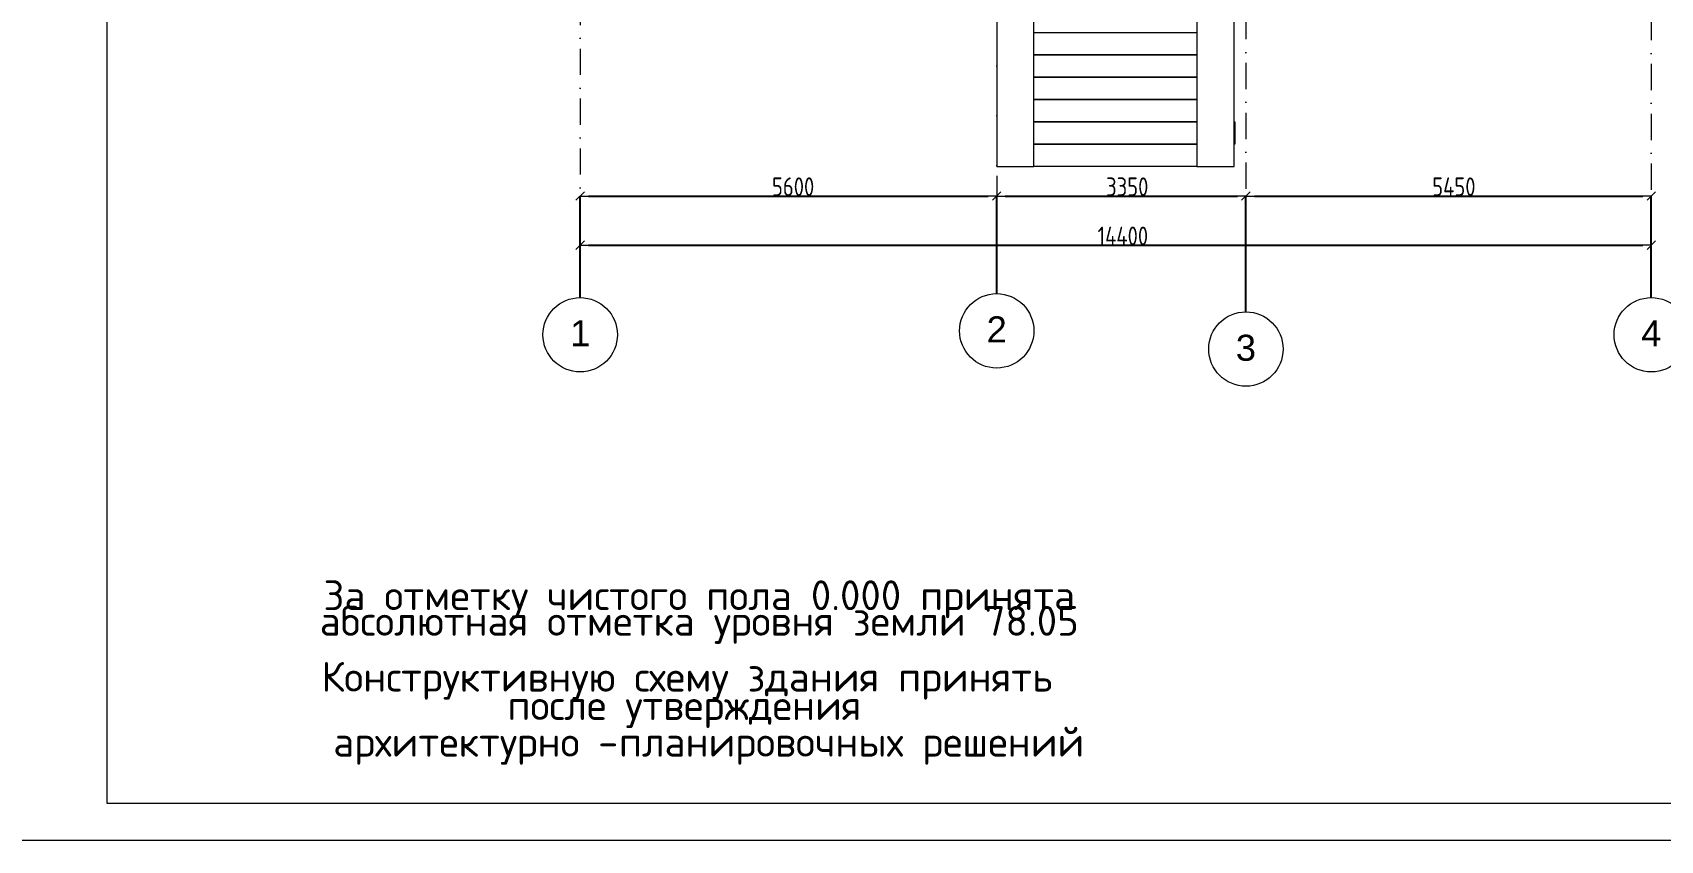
# Model space of a CAD drawing. Header units: feet. Extents: x -10410 to 374725, y -46422 to 88923.
# Drawn here: x 34303 to 56188, y 27922 to 38786 of the extents above; entities that cross this region are included whole.
import ezdxf
from ezdxf.enums import TextEntityAlignment as Align

# ---------------------------------------------------------------- set-up
doc = ezdxf.new("R2010")
doc.units = ezdxf.units.FT
doc.header["$MEASUREMENT"] = 0
doc.linetypes.add('Штрихпунктирная', pattern=[670.277762, 352.777767, -176.388884, 0, -141.111112])
for name, color, linetype, lineweight in [('82323000_Ном._пера__120', 7, 'Continuous', 5), ('Конструктив - Перекрытия_Ном._пера__1', 7, 'Continuous', 20), ('Конструктив - Перекрытия_Ном._пера__7', 7, 'Continuous', 20), ('Маркер - Оси_Ном._пера__1', 7, 'Continuous', 20), ('Элемент Модели - Оси_Ном._пера__1', 7, 'Continuous', 20), ('Элемент Модели - Оси_Ном._пера__20', 1, 'Continuous', 0)]:
    doc.layers.add(name, color=color, linetype=linetype, lineweight=lineweight)
for name, color, linetype in [('Конструктив - Перекрытия', 7, 'Continuous'), ('Размер - Общий', 7, 'Continuous'), ('Элемент Модели - Оси', 7, 'Continuous')]:
    doc.layers.add(name, color=color, linetype=linetype)
doc.layers.add('Элемент Модели - Оси_Ном._пера__94', color=7, linetype='Continuous', lineweight=5, true_color=0xdc4f00)
doc.styles.get("Standard").update_dxf_attribs({"font": 'isocpeur.ttf'})
doc.styles.add('СГЕНЕРИР_СТИЛЬ_1', font='arial.ttf')
doc.styles.add('СГЕНЕРИР_СТИЛЬ_2', font='CS_Gost2304.shx')
doc.dimstyles.new('СГЕНЕРИР_СТИЛЬ__1', dxfattribs={"dimtxt": 250, "dimasz": 114, "dimexe": 0.18, "dimexo": 0, "dimgap": 0.09, "dimtad": 1, "dimtih": 1, "dimtoh": 1, "dimdec": 0, "dimzin": 0, "dimdsep": 46, "dimtxsty": 'СГЕНЕРИР_СТИЛЬ_2', "dimblk": 'ARROWHEAD_6', "dimblk1": 'ARROWHEAD_6', "dimblk2": 'ARROWHEAD_6', "dimcen": 0.09, "dimclrd": 7, "dimclre": 7, "dimclrt": 7, "dimazin": 0, "dimtfac": 1, "dimtdec": 4, "dimtmove": 0, "dimatfit": 3, "dimfxl": 1, "dimtolj": 1, "dimtzin": 0, "dimarcsym": 0})

# ---------------------------------------------------------------- blocks, each defined once
blk = doc.blocks.new('Перекрытие_2', base_point=(8291, -3450))
at = {"layer": 'Конструктив - Перекрытия_Ном._пера__7', "linetype": 'Continuous', "flags": 128}
blk.add_lwpolyline([(8291, -3450), (8291, -3750), (6100, -3750), (6100, -3450)], close=True, dxfattribs=at)
blk = doc.blocks.new('Перекрытие_3', base_point=(8291, -3750))
at = {"layer": 'Конструктив - Перекрытия_Ном._пера__7', "linetype": 'Continuous', "flags": 128}
blk.add_lwpolyline([(8291, -3750), (8291, -4050), (6100, -4050), (6100, -3750)], close=True, dxfattribs=at)
blk = doc.blocks.new('Перекрытие_4', base_point=(8291, -4050))
at = {"layer": 'Конструктив - Перекрытия_Ном._пера__7', "linetype": 'Continuous', "flags": 128}
blk.add_lwpolyline([(8291, -4050), (8291, -4350), (6100, -4350), (6100, -4050)], close=True, dxfattribs=at)
blk = doc.blocks.new('Перекрытие_5', base_point=(8291, -4350))
at = {"layer": 'Конструктив - Перекрытия_Ном._пера__7', "linetype": 'Continuous', "flags": 128}
blk.add_lwpolyline([(8291, -4350), (8291, -4650), (6100, -4650), (6100, -4350)], close=True, dxfattribs=at)
blk = doc.blocks.new('Перекрытие_6', base_point=(8291, -4650))
at = {"layer": 'Конструктив - Перекрытия_Ном._пера__7', "linetype": 'Continuous', "flags": 128}
blk.add_lwpolyline([(8291, -4650), (8291, -4950), (6100, -4950), (6100, -4650)], close=True, dxfattribs=at)
blk = doc.blocks.new('Перекрытие_7', base_point=(6100, -5250))
at = {"layer": 'Конструктив - Перекрытия_Ном._пера__7', "linetype": 'Continuous', "flags": 128}
blk.add_lwpolyline([(6100, -5250), (6100, -4950), (8291, -4950), (8291, -5250)], close=True, dxfattribs=at)
blk = doc.blocks.new('Перекрытие_8', base_point=(5600, -1750))
at = {"layer": 'Конструктив - Перекрытия_Ном._пера__1', "linetype": 'Continuous', "flags": 128}
blk.add_lwpolyline([(5600, -1750), (5600, -5250), (6100, -5250), (6100, -1750)], close=True, dxfattribs=at)
blk = doc.blocks.new('Перекрытие_9', base_point=(8291, -1750))
at = {"layer": 'Конструктив - Перекрытия_Ном._пера__1', "linetype": 'Continuous', "flags": 128}
blk.add_lwpolyline([(8291, -1750), (8291, -5250), (8791, -5250), (8791, -1750)], close=True, dxfattribs=at)
blk = doc.blocks.new('Перекрытие_10', base_point=(8791, -4650))
at = {"layer": 'Конструктив - Перекрытия_Ном._пера__7', "linetype": 'Continuous', "flags": 128}
blk.add_lwpolyline([(8791, -4650), (8800, -4650), (8800, -4950), (8791, -4950)], close=True, dxfattribs=at)
blk = doc.blocks.new('Стандартный Маркер Сетки_3')
at = {"layer": 'Элемент Модели - Оси_Ном._пера__20', "linetype": 'Continuous'}
blk.add_circle((16914, 0), 500, dxfattribs=at)
at = {"layer": 'Элемент Модели - Оси_Ном._пера__94', "linetype": 'Штрихпунктирная'}
for p, q in [((1000, 0), (0, 0)), ((1000, 0), (15414, 0)), ((15414, 0), (16414, 0))]:
    blk.add_line(p, q, dxfattribs=at)
blk.add_point((15414, 0), dxfattribs=at)
blk.add_point((15414, 0), dxfattribs=at)
at = {"layer": 'Элемент Модели - Оси_Ном._пера__1', "style": 'СГЕНЕРИР_СТИЛЬ_1'}
blk.add_attdef('AC_MarkerText_1', text='', height=350, rotation=90, dxfattribs=at).set_placement((16914, 20), align=Align.MIDDLE_CENTER)
blk = doc.blocks.new('Стандартный Маркер Сетки_4')
at = {"layer": 'Элемент Модели - Оси_Ном._пера__20', "linetype": 'Continuous'}
blk.add_circle((17161, 0), 500, dxfattribs=at)
at = {"layer": 'Элемент Модели - Оси_Ном._пера__94', "linetype": 'Штрихпунктирная'}
for p, q in [((1000, 0), (0, 0)), ((1000, 0), (15661, 0)), ((15661, 0), (16661, 0))]:
    blk.add_line(p, q, dxfattribs=at)
blk.add_point((15661, 0), dxfattribs=at)
blk.add_point((15661, 0), dxfattribs=at)
at = {"layer": 'Элемент Модели - Оси_Ном._пера__1', "style": 'СГЕНЕРИР_СТИЛЬ_1'}
blk.add_attdef('AC_MarkerText_1', text='', height=350, rotation=90, dxfattribs=at).set_placement((17161, 20), align=Align.MIDDLE_CENTER)
blk = doc.blocks.new('Стандартный Маркер Сетки_5')
at = {"layer": 'Элемент Модели - Оси_Ном._пера__20', "linetype": 'Continuous'}
blk.add_circle((16709, 0), 500, dxfattribs=at)
at = {"layer": 'Элемент Модели - Оси_Ном._пера__94', "linetype": 'Штрихпунктирная'}
for p, q in [((1000, 0), (0, 0)), ((1000, 0), (15209, 0)), ((15209, 0), (16209, 0))]:
    blk.add_line(p, q, dxfattribs=at)
blk.add_point((15209, 0), dxfattribs=at)
blk.add_point((15209, 0), dxfattribs=at)
at = {"layer": 'Элемент Модели - Оси_Ном._пера__1', "style": 'СГЕНЕРИР_СТИЛЬ_1'}
blk.add_attdef('AC_MarkerText_1', text='', height=350, rotation=90, dxfattribs=at).set_placement((16709, 20), align=Align.MIDDLE_CENTER)
blk = doc.blocks.new('ARROWHEAD_6')
at = {"color": 0, "linetype": 'Continuous', "lineweight": 0}
for p, q in [((0, 0), (-1, 0)), ((-0.5, -0.5), (0.5, 0.5))]:
    blk.add_line(p, q, dxfattribs=at)
blk = doc.blocks.new('*D621')
at = {"layer": 'Defpoints', "color": 0, "linetype": 'Continuous', "transparency": 16777216}
for p in [(47265, 36588), (47265, 35275), (41665, 35222)]:
    blk.add_point(p, dxfattribs=at)
at = {"layer": 'Размер - Общий', "color": 7, "linetype": 'Continuous', "lineweight": -2, "transparency": 16777216}
for p, q in [((41665, 35222), (41665, 36588)), ((41779, 36588), (47151, 36588)), ((47265, 35275), (47265, 36588))]:
    blk.add_line(p, q, dxfattribs=at)
at = {"layer": 'Размер - Общий', "color": 7, "linetype": 'Continuous', "lineweight": -2, "transparency": 16777216, "xscale": 114, "yscale": 114, "zscale": 114, "rotation": 180}
blk.add_blockref('ARROWHEAD_6', (41665, 36588), dxfattribs=at)
at = {"layer": 'Размер - Общий', "color": 7, "linetype": 'Continuous', "lineweight": -2, "transparency": 16777216, "xscale": 114, "yscale": 114, "zscale": 114}
blk.add_blockref('ARROWHEAD_6', (47265, 36588), dxfattribs=at)
at = {"layer": 'Размер - Общий', "color": 7, "linetype": 'Continuous', "transparency": 16777216, "insert": (44528, 36713), "char_height": 250, "attachment_point": 5, "style": 'СГЕНЕРИР_СТИЛЬ_2'}
blk.add_mtext('\\A1;5600', dxfattribs=at)
blk = doc.blocks.new('*D622')
at = {"layer": 'Defpoints', "color": 0, "linetype": 'Continuous', "transparency": 16777216}
for p in [(50615, 36588), (47265, 35275), (50615, 35031)]:
    blk.add_point(p, dxfattribs=at)
at = {"layer": 'Размер - Общий', "color": 7, "linetype": 'Continuous', "lineweight": -2, "transparency": 16777216}
for p, q in [((47265, 35275), (47265, 36588)), ((47379, 36588), (50501, 36588)), ((50615, 35031), (50615, 36588))]:
    blk.add_line(p, q, dxfattribs=at)
at = {"layer": 'Размер - Общий', "color": 7, "linetype": 'Continuous', "lineweight": -2, "transparency": 16777216, "xscale": 114, "yscale": 114, "zscale": 114, "rotation": 180}
blk.add_blockref('ARROWHEAD_6', (47265, 36588), dxfattribs=at)
at = {"layer": 'Размер - Общий', "color": 7, "linetype": 'Continuous', "lineweight": -2, "transparency": 16777216, "xscale": 114, "yscale": 114, "zscale": 114}
blk.add_blockref('ARROWHEAD_6', (50615, 36588), dxfattribs=at)
at = {"layer": 'Размер - Общий', "color": 7, "linetype": 'Continuous', "transparency": 16777216, "insert": (49020, 36713), "char_height": 250, "attachment_point": 5, "style": 'СГЕНЕРИР_СТИЛЬ_2'}
blk.add_mtext('\\A1;3350', dxfattribs=at)
blk = doc.blocks.new('*D623')
at = {"layer": 'Defpoints', "color": 0, "linetype": 'Continuous', "transparency": 16777216}
for p in [(56065, 36588), (50615, 35031), (56065, 35222)]:
    blk.add_point(p, dxfattribs=at)
at = {"layer": 'Размер - Общий', "color": 7, "linetype": 'Continuous', "lineweight": -2, "transparency": 16777216}
for p, q in [((50615, 35031), (50615, 36588)), ((50729, 36588), (55951, 36588)), ((56065, 35222), (56065, 36588))]:
    blk.add_line(p, q, dxfattribs=at)
at = {"layer": 'Размер - Общий', "color": 7, "linetype": 'Continuous', "lineweight": -2, "transparency": 16777216, "xscale": 114, "yscale": 114, "zscale": 114, "rotation": 180}
blk.add_blockref('ARROWHEAD_6', (50615, 36588), dxfattribs=at)
at = {"layer": 'Размер - Общий', "color": 7, "linetype": 'Continuous', "lineweight": -2, "transparency": 16777216, "xscale": 114, "yscale": 114, "zscale": 114}
blk.add_blockref('ARROWHEAD_6', (56065, 36588), dxfattribs=at)
at = {"layer": 'Размер - Общий', "color": 7, "linetype": 'Continuous', "transparency": 16777216, "insert": (53411, 36713), "char_height": 250, "attachment_point": 5, "style": 'СГЕНЕРИР_СТИЛЬ_2'}
blk.add_mtext('\\A1;5450', dxfattribs=at)
blk = doc.blocks.new('*D624')
at = {"layer": 'Defpoints', "color": 0, "linetype": 'Continuous', "transparency": 16777216}
for p in [(56065, 35926), (41665, 35222), (56065, 35222)]:
    blk.add_point(p, dxfattribs=at)
at = {"layer": 'Размер - Общий', "color": 7, "linetype": 'Continuous', "lineweight": -2, "transparency": 16777216}
for p, q in [((41665, 35222), (41665, 35927)), ((41779, 35926), (55951, 35926)), ((56065, 35222), (56065, 35927))]:
    blk.add_line(p, q, dxfattribs=at)
at = {"layer": 'Размер - Общий', "color": 7, "linetype": 'Continuous', "lineweight": -2, "transparency": 16777216, "xscale": 114, "yscale": 114, "zscale": 114, "rotation": 180}
blk.add_blockref('ARROWHEAD_6', (41665, 35926), dxfattribs=at)
at = {"layer": 'Размер - Общий', "color": 7, "linetype": 'Continuous', "lineweight": -2, "transparency": 16777216, "xscale": 114, "yscale": 114, "zscale": 114}
blk.add_blockref('ARROWHEAD_6', (56065, 35926), dxfattribs=at)
at = {"layer": 'Размер - Общий', "color": 7, "linetype": 'Continuous', "transparency": 16777216, "insert": (48961, 36051), "char_height": 250, "attachment_point": 5, "style": 'СГЕНЕРИР_СТИЛЬ_2'}
blk.add_mtext('\\A1;14400', dxfattribs=at)

msp = doc.modelspace()

# ---------------------------------------------------------------- linework, layer by layer
at = {"layer": '82323000_Ном._пера__120', "linetype": 'Continuous'}
for p, q in [((35303.12412, 56797.31036), (35303.12412, 28421.98499)), ((35303.12412, 28421.98499), (74746.67223, 28421.98499)), ((75246.67223, 27921.98499), (33303.12412, 27921.98499))]:
    msp.add_line(p, q, dxfattribs=at)

# ---------------------------------------------------------------- block references
at = {"layer": 'Конструктив - Перекрытия', "linetype": 'Continuous'}
for name, p in [('Перекрытие_8', (47265.4813, 40486.02851)), ('Перекрытие_9', (49956.22382, 40486.02851)), ('Перекрытие_2', (49956.2238, 38786.0285)), ('Перекрытие_3', (49956.2238, 38486.02848)), ('Перекрытие_4', (49956.2238, 38186.02854)), ('Перекрытие_5', (49956.2238, 37886.02852)), ('Перекрытие_6', (49956.2238, 37586.02851)), ('Перекрытие_10', (50456.2238, 37586.02852)), ('Перекрытие_7', (47765.48132, 36986.02851))]:
    msp.add_blockref(name, p, dxfattribs=at)
at = {"layer": 'Элемент Модели - Оси', "color": 8, "linetype": 'Continuous', "lineweight": 20}
ref = msp.add_blockref('Стандартный Маркер Сетки_4', (47265.19069, 51935.75029), dxfattribs=dict(at, zscale=1000, rotation=270))
ref.add_attrib('AC_MarkerText_1', '2', dxfattribs={"layer": 'Элемент Модели - Оси_Ном._пера__1', "color": 7, "height": 350, "rotation": 360, "style": 'СГЕНЕРИР_СТИЛЬ_1'}).set_placement((47265.19069, 34794.93245), align=Align.MIDDLE_CENTER)
ref = msp.add_blockref('Стандартный Маркер Сетки_3', (41665.19069, 51635.75029), dxfattribs=dict(at, zscale=1000, rotation=270))
ref.add_attrib('AC_MarkerText_1', '1', dxfattribs={"layer": 'Элемент Модели - Оси_Ном._пера__1', "color": 7, "height": 350, "rotation": 360, "style": 'СГЕНЕРИР_СТИЛЬ_1'}).set_placement((41665.19069, 34741.99444), align=Align.MIDDLE_CENTER)
ref = msp.add_blockref('Стандартный Маркер Сетки_3', (50614.98145, 51444.27892), dxfattribs=dict(at, zscale=1000, rotation=270))
ref.add_attrib('AC_MarkerText_1', '3', dxfattribs={"layer": 'Элемент Модели - Оси_Ном._пера__1', "color": 7, "height": 350, "rotation": 360, "style": 'СГЕНЕРИР_СТИЛЬ_1'}).set_placement((50614.98145, 34547.52307), align=Align.MIDDLE_CENTER)
ref = msp.add_blockref('Стандартный Маркер Сетки_5', (56065.19069, 51430.93789), dxfattribs=dict(at, zscale=1000, rotation=270))
ref.add_attrib('AC_MarkerText_1', '4', dxfattribs={"layer": 'Элемент Модели - Оси_Ном._пера__1', "color": 7, "height": 350, "rotation": 360, "style": 'СГЕНЕРИР_СТИЛЬ_1'}).set_placement((56065.19069, 34741.99444), align=Align.MIDDLE_CENTER)

# ---------------------------------------------------------------- texts
at = {"layer": 'Маркер - Оси_Ном._пера__1'}
for s, p in [('Конструктивную схему здания принять', (38186.19559, 29923.38437)), ('после утверждения', (40686.60279, 29541.64886)), ('архитектурно', (38345.78838, 29048.6134)), ('планировочных решений', (42185.78838, 29048.6134)), ('-', (41905.78838, 29048.6134))]:
    msp.add_text(s, height=400, dxfattribs=at).set_placement(p)
at = {"layer": 'Маркер - Оси_Ном._пера__1', "linetype": 'Continuous', "insert": (43265.78838, 30992.50075), "char_height": 400, "width": 11311.0728567, "attachment_point": 5, "line_spacing_factor": 0.516693}
msp.add_mtext('\\A1;За отметку чистого пола 0.000 принята абсолютная отметка уровня земли 78.05', dxfattribs=at)

# ---------------------------------------------------------------- dimensions: what is measured, and where the dimension line sits
at = {"layer": 'Размер - Общий', "linetype": 'Continuous'}
for base, p1, p2, picture, middle in [((47265.19069, 36588.09907), (41665.19069, 35221.99394), (47265.19069, 35274.93195), '*D621', (44527.77068, 36588.09907)), ((50614.98145, 36588.09907), (47265.19069, 35274.93195), (50614.98145, 35030.52257), '*D622', (49019.63482, 36588.09907)), ((56065.19069, 36588.09907), (50614.98145, 35030.52257), (56065.19069, 35221.99394), '*D623', (53411.15108, 36588.09907)), ((56065.19069, 35926.374), (41665.19069, 35221.99394), (56065.19069, 35221.99394), '*D624', (48960.80943, 35926.374))]:
    dim = msp.add_linear_dim(base=base, p1=p1, p2=p2, dimstyle='СГЕНЕРИР_СТИЛЬ__1', dxfattribs=at)
    dim.commit()
    dim.dimension.update_dxf_attribs({"geometry": picture, "text_midpoint": middle, "dimtype": 160})

doc.saveas('drawing.dxf')
